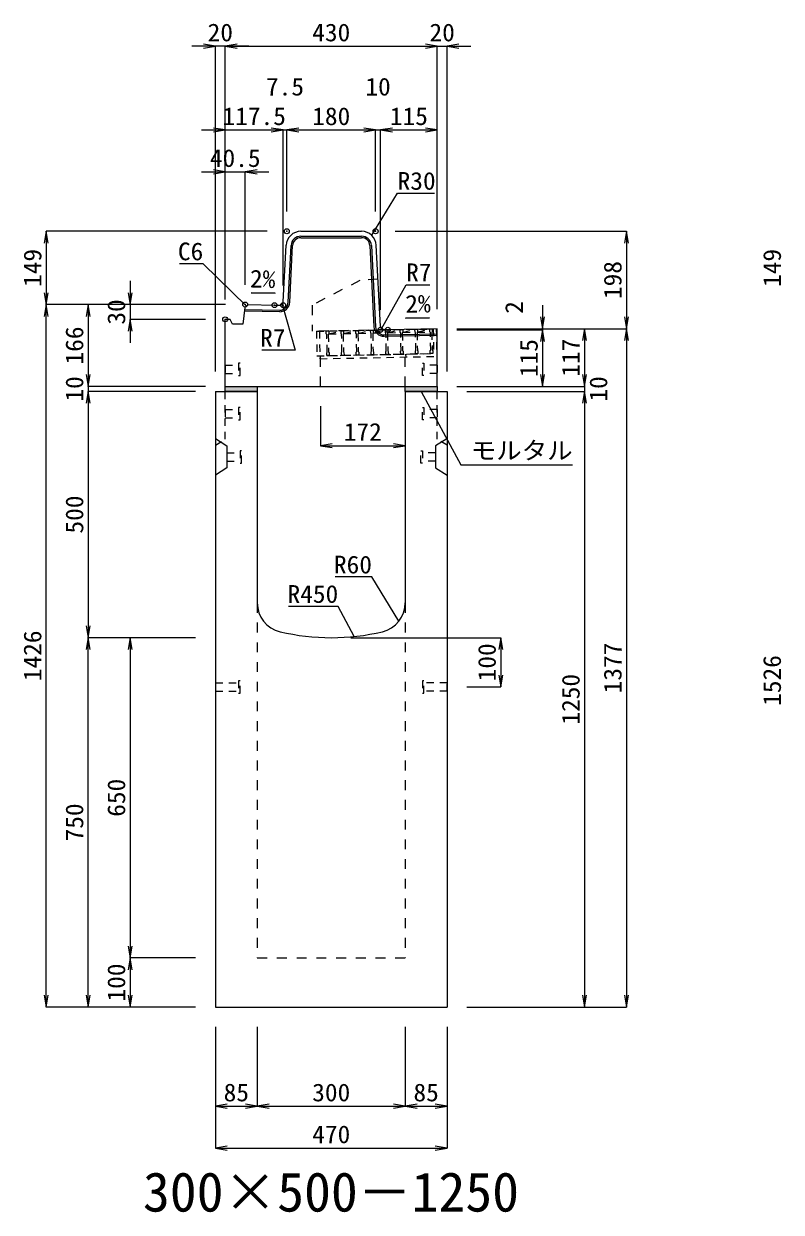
# Model space of a CAD drawing. Units: millimetres at full size. Extents: x -22536 to 51867, y -19720 to 38340.
# Drawn here: x 10776 to 12313, y -12386 to -9974 of the extents above; entities that cross this region are included whole.
import ezdxf
from ezdxf.enums import TextEntityAlignment as Align

# ---------------------------------------------------------------- set-up
doc = ezdxf.new("R2010")
doc.units = ezdxf.units.MM
doc.header["$LTSCALE"] = 20
doc.header["$PDMODE"] = 32
doc.header["$PDSIZE"] = 10
doc.linetypes.add('USER1', pattern=[2, 1, -1])
doc.linetypes.add('USER2', pattern=[1.35, 0.75, -0.6])
for name, color, linetype, lineweight in [('インサート', 3, 'USER2', 9), ('グレーチング', 7, 'USER2', 5), ('モルタル', 7, 'Continuous', 9), ('受枠', 3, 'USER2', 9), ('寸法線', 7, 'Continuous', 13), ('引出線', 4, 'Continuous', 13), ('本体', 2, 'Continuous', 13), ('目地', 132, 'Continuous', 5)]:
    doc.layers.add(name, color=color, linetype=linetype, lineweight=lineweight)
doc.layers.add('作業エリア', color=11, linetype='Continuous')
doc.layers.add('文字', color=7, linetype='Continuous')
doc.styles.add('ＭＳ 明朝', font='')
doc.styles.get('ＭＳ 明朝').set_extended_font_data('MS Mincho')

# ---------------------------------------------------------------- blocks, each defined once
blk = doc.blocks.new('open_arrow')
at = {"color": 0, "linetype": 'Continuous', "lineweight": -2}
blk.add_lwpolyline([(7.5, 1.25), (0, 0), (7.5, -1.25)], dxfattribs=at)

msp = doc.modelspace()

# ---------------------------------------------------------------- hatches: boundary and pattern name
at = {"layer": 'モルタル'}
for points in [[(11250, -10720), (11250, -10710), (11185, -10710), (11185, -10720)], [(11615, -10720), (11615, -10710), (11550, -10710), (11550, -10720)]]:
    msp.add_hatch(color=256, dxfattribs=at).paths.add_polyline_path(points)

# ---------------------------------------------------------------- linework, layer by layer
at = {"layer": 'インサート'}
for p, q in [((11215, -10662.5), (11212, -10662.5)), ((11212, -10662.5), (11212, -10687.5)), ((11215, -10687.5), (11215, -10662.5)), ((11585, -10662.5), (11588, -10662.5)), ((11585, -10687.5), (11585, -10662.5)), ((11588, -10662.5), (11588, -10687.5)), ((11185, -10666.5), (11212, -10666.5)), ((11185, -10666.5), (11185, -10683.5)), ((11185, -10683.5), (11212, -10683.5)), ((11615, -10666.5), (11588, -10666.5)), ((11615, -10683.5), (11588, -10683.5)), ((11615, -10666.5), (11615, -10683.5)), ((11212, -10687.5), (11215, -10687.5)), ((11588, -10687.5), (11585, -10687.5)), ((11185, -10756.5), (11212, -10756.5)), ((11185, -10756.5), (11185, -10773.5)), ((11215, -10752.5), (11212, -10752.5)), ((11212, -10752.5), (11212, -10777.5)), ((11215, -10777.5), (11215, -10752.5)), ((11585, -10752.5), (11588, -10752.5)), ((11585, -10777.5), (11585, -10752.5)), ((11588, -10752.5), (11588, -10777.5)), ((11615, -10756.5), (11588, -10756.5)), ((11615, -10756.5), (11615, -10773.5)), ((11185, -10773.5), (11212, -10773.5)), ((11212, -10777.5), (11215, -10777.5)), ((11588, -10777.5), (11585, -10777.5)), ((11615, -10773.5), (11588, -10773.5)), ((11188.2, -10844.5), (11215.2, -10844.5)), ((11188.2, -10844.5), (11188.2, -10861.5)), ((11218.2, -10840.5), (11215.2, -10840.5)), ((11215.2, -10840.5), (11215.2, -10865.5)), ((11218.2, -10865.5), (11218.2, -10840.5)), ((11581.8, -10840.5), (11584.8, -10840.5)), ((11581.8, -10865.5), (11581.8, -10840.5)), ((11584.8, -10840.5), (11584.8, -10865.5)), ((11611.8, -10844.5), (11584.8, -10844.5)), ((11611.8, -10844.5), (11611.8, -10861.5)), ((11188.2, -10861.5), (11215.2, -10861.5)), ((11215.2, -10865.5), (11218.2, -10865.5)), ((11584.8, -10865.5), (11581.8, -10865.5)), ((11611.8, -10861.5), (11584.8, -10861.5)), ((11165, -11311.5), (11212, -11311.5)), ((11165, -11311.5), (11165, -11328.5)), ((11215, -11307.5), (11212, -11307.5)), ((11212, -11307.5), (11212, -11332.5)), ((11215, -11332.5), (11215, -11307.5)), ((11588, -11307.5), (11585, -11307.5)), ((11585, -11307.5), (11585, -11332.5)), ((11588, -11332.5), (11588, -11307.5)), ((11635, -11311.5), (11588, -11311.5)), ((11635, -11328.5), (11635, -11311.5)), ((11165, -11328.5), (11212, -11328.5)), ((11212, -11332.5), (11215, -11332.5)), ((11585, -11332.5), (11588, -11332.5)), ((11635, -11328.5), (11588, -11328.5))]:
    msp.add_line(p, q, dxfattribs=at)
at = {"layer": 'グレーチング'}
for p, q in [((11389.92, -10597.5), (11604.88, -10593.2)), ((11395.04, -10603.4), (11419.92, -10596.9)), ((11395.04, -10603.4), (11420.04, -10602.9)), ((11425.04, -10602.8), (11449.91, -10596.3)), ((11425.04, -10602.8), (11450.03, -10602.3)), ((11455.03, -10602.2), (11479.91, -10595.7)), ((11455.03, -10602.2), (11480.03, -10601.7)), ((11485.03, -10601.6), (11509.9, -10595.1)), ((11485.03, -10601.6), (11510.02, -10601.1)), ((11515.02, -10601), (11539.89, -10594.5)), ((11515.02, -10601), (11540.01, -10600.5)), ((11545.01, -10600.4), (11569.89, -10593.9)), ((11545.01, -10600.4), (11570.01, -10599.9)), ((11575.01, -10599.8), (11599.88, -10593.3)), ((11575.01, -10599.8), (11600, -10599.3)), ((11390.92, -10647.49), (11605.88, -10643.19))]:
    msp.add_line(p, q, dxfattribs=at)
for points in [[(11389.92, -10597.5), (11394.92, -10597.4), (11395.04, -10603.4), (11394.06, -10604.42), (11394.78, -10640.41), (11395.8, -10641.39), (11395.92, -10647.39), (11390.92, -10647.49), (11390.8, -10641.49), (11391.78, -10640.47), (11391.06, -10604.48), (11390.04, -10603.5)], [(11419.92, -10596.9), (11424.92, -10596.8), (11425.04, -10602.8), (11424.06, -10603.82), (11424.78, -10639.81), (11425.8, -10640.79), (11425.92, -10646.79), (11420.92, -10646.89), (11420.8, -10640.89), (11421.78, -10639.87), (11421.06, -10603.88), (11420.04, -10602.9)], [(11449.91, -10596.3), (11454.91, -10596.2), (11455.03, -10602.2), (11454.05, -10603.22), (11454.77, -10639.21), (11455.79, -10640.19), (11455.91, -10646.19), (11450.91, -10646.29), (11450.79, -10640.29), (11451.77, -10639.27), (11451.05, -10603.28), (11450.03, -10602.3)], [(11479.91, -10595.7), (11484.91, -10595.6), (11485.03, -10601.6), (11484.05, -10602.62), (11484.77, -10638.61), (11485.79, -10639.59), (11485.91, -10645.59), (11480.91, -10645.69), (11480.79, -10639.69), (11481.77, -10638.67), (11481.05, -10602.68), (11480.03, -10601.7)], [(11509.9, -10595.1), (11514.9, -10595), (11515.02, -10601), (11514.04, -10602.02), (11514.76, -10638.01), (11515.78, -10638.99), (11515.9, -10644.99), (11510.9, -10645.09), (11510.78, -10639.09), (11511.76, -10638.07), (11511.04, -10602.08), (11510.02, -10601.1)], [(11539.89, -10594.5), (11544.89, -10594.4), (11545.01, -10600.4), (11544.03, -10601.42), (11544.75, -10637.41), (11545.77, -10638.39), (11545.89, -10644.39), (11540.89, -10644.49), (11540.77, -10638.49), (11541.75, -10637.47), (11541.03, -10601.48), (11540.01, -10600.5)], [(11569.89, -10593.9), (11574.89, -10593.8), (11575.01, -10599.8), (11574.03, -10600.82), (11574.75, -10636.81), (11575.77, -10637.79), (11575.89, -10643.79), (11570.89, -10643.89), (11570.77, -10637.89), (11571.75, -10636.87), (11571.03, -10600.88), (11570.01, -10599.9)], [(11599.88, -10593.3), (11604.88, -10593.2), (11605, -10599.2), (11604.02, -10600.22), (11604.74, -10636.21), (11605.76, -10637.19), (11605.88, -10643.19), (11600.88, -10643.29), (11600.76, -10637.29), (11601.74, -10636.27), (11601.02, -10600.28), (11600, -10599.3)]]:
    msp.add_lwpolyline(points, close=True, dxfattribs=at)
at = {"layer": 'モルタル'}
for points in [[(11185, -10710), (11250, -10710), (11250, -10720), (11185, -10720)], [(11550, -10710), (11615, -10710), (11615, -10720), (11550, -10720)]]:
    msp.add_lwpolyline(points, close=True, dxfattribs=at)
at = {"layer": '作業エリア'}
for p in [(11310, -10395), (11490, -10395), (11225.5, -10543.81), (11285, -10545), (11302.5, -10545), (11185, -10573.81), (11500, -10595), (11515, -10595)]:
    msp.add_point(p, dxfattribs=at)
at = {"layer": '受枠'}
for p, q in [((11369.93, -10597.9), (11612.88, -10593.04)), ((11369.93, -10597.9), (11370.93, -10647.89)), ((11375.93, -10597.78), (11377.05, -10653.77)), ((11606.88, -10593.16), (11607.88, -10643.15)), ((11612.88, -10593.04), (11614, -10649.03)), ((11370.93, -10647.89), (11607.88, -10643.15)), ((11377.05, -10653.77), (11614, -10649.03)), ((11550.89, -10644.29), (11551.01, -10650.29))]:
    msp.add_line(p, q, dxfattribs=at)
at = {"layer": '寸法線'}
for p, q in [((11233, -10019.42), (11117, -10019.42)), ((11165, -10680), (11165, -10019.42)), ((11185, -10019.42), (11615, -10019.42)), ((11185, -10533.81), (11185, -10019.42)), ((11185, -10533.81), (11185, -10019.42)), ((11567, -10019.42), (11683, -10019.42)), ((11615, -10553), (11615, -10019.42)), ((11615, -10553), (11615, -10019.42)), ((11635, -10680), (11635, -10019.42)), ((11137, -10189.42), (11302.5, -10189.42)), ((11185, -10533.81), (11185, -10189.42)), ((11254.5, -10189.42), (11358, -10189.42)), ((11302.5, -10505), (11302.5, -10189.42)), ((11302.5, -10505), (11302.5, -10189.42)), ((11310, -10355), (11310, -10189.42)), ((11310, -10189.42), (11490, -10189.42)), ((11310, -10355), (11310, -10189.42)), ((11442, -10189.42), (11548, -10189.42)), ((11490, -10355), (11490, -10189.42)), ((11490, -10355), (11490, -10189.42)), ((11500, -10555), (11500, -10189.42)), ((11500, -10189.42), (11615, -10189.42)), ((11500, -10555), (11500, -10189.42)), ((11615, -10553), (11615, -10189.42)), ((11137, -10274.42), (11273.5, -10274.42)), ((11185, -10533.81), (11185, -10274.42)), ((11225.5, -10503.81), (11225.5, -10274.42)), ((10822.06, -10395), (10822.06, -10543.81)), ((11270, -10395), (10822.06, -10395)), ((11530, -10395), (11998.78, -10395)), ((11998.78, -10395), (11998.78, -10593)), ((10992.06, -10495.81), (10992.06, -10621.81)), ((11185.5, -10543.81), (10822.06, -10543.81)), ((10822.06, -11970), (10822.06, -10543.81)), ((11185.5, -10543.81), (10822.06, -10543.81)), ((10907.06, -10543.81), (10907.06, -10710)), ((11185.5, -10543.81), (10907.06, -10543.81)), ((11185.5, -10543.81), (10992.06, -10543.81)), ((11828.78, -10545), (11828.78, -10643)), ((11145, -10573.81), (10992.06, -10573.81)), ((11655, -10593), (11828.78, -10593)), ((11655, -10593), (11913.78, -10593)), ((11655, -10593), (11998.78, -10593)), ((11655, -10593), (11998.78, -10593)), ((11655, -10595), (11828.78, -10595)), ((11655, -10595), (11828.78, -10595)), ((11828.78, -10595), (11828.78, -10710)), ((11913.78, -10593), (11913.78, -10710)), ((11998.78, -10593), (11998.78, -11970)), ((10907.06, -10662), (10907.06, -10768)), ((11913.78, -10662), (11913.78, -10768)), ((11145, -10710), (10907.06, -10710)), ((11145, -10710), (10907.06, -10710)), ((11655, -10710), (11828.78, -10710)), ((11655, -10710), (11913.78, -10710)), ((11655, -10710), (11913.78, -10710)), ((11125, -10720), (10907.06, -10720)), ((10907.06, -10720), (10907.06, -11220)), ((11125, -10720), (10907.06, -10720)), ((11675, -10720), (11913.78, -10720)), ((11675, -10720), (11913.78, -10720)), ((11913.78, -10720), (11913.78, -11970)), ((11378, -10750), (11378, -10830.23)), ((11378, -10830.23), (11550, -10830.23)), ((11125, -11220), (10907.06, -11220)), ((10907.06, -11970), (10907.06, -11220)), ((11125, -11220), (10907.06, -11220)), ((10992.06, -11220), (10992.06, -11870)), ((11125, -11220), (10992.06, -11220)), ((11440, -11220), (11743.78, -11220)), ((11743.78, -11220), (11743.78, -11320)), ((11675, -11320), (11743.78, -11320)), ((11125, -11870), (10992.06, -11870)), ((10992.06, -11870), (10992.06, -11970)), ((11125, -11870), (10992.06, -11870)), ((11125, -11970), (10822.06, -11970)), ((11125, -11970), (10907.06, -11970)), ((11125, -11970), (10992.06, -11970)), ((11675, -11970), (11913.78, -11970)), ((11675, -11970), (11998.78, -11970)), ((11165, -12010), (11165, -12171.16)), ((11165, -12010), (11165, -12256.16)), ((11250, -12010), (11250, -12171.16)), ((11250, -12010), (11250, -12171.16)), ((11550, -12010), (11550, -12171.16)), ((11550, -12010), (11550, -12171.16)), ((11635, -12010), (11635, -12171.16)), ((11635, -12010), (11635, -12256.16)), ((11165, -12171.16), (11250, -12171.16)), ((11250, -12171.16), (11550, -12171.16)), ((11550, -12171.16), (11635, -12171.16)), ((11165, -12256.16), (11635, -12256.16))]:
    msp.add_line(p, q, dxfattribs=at)
at = {"layer": '引出線'}
for points in [[(11482.14, -10403.26), (11534.6, -10317.93), (11609.27, -10317.93)], [(11228.13, -10546.85), (11140.5, -10461.04), (11092.16, -10461.04)], [(11501.83, -10593.07), (11551.86, -10503.47), (11599.79, -10503.47)], [(11286.1, -10520.96), (11237.36, -10519.98), (11286.11, -10520.96)], [(11300.67, -10543.07), (11327.18, -10636.44), (11259.25, -10636.44)], [(11550.86, -10571.41), (11599.57, -10570.44), (11550.83, -10571.41)], [(11582.5, -10720), (11663.13, -10869.03), (11889.05, -10869.03)], [(11537.07, -11186.68), (11482.66, -11096.79), (11407.98, -11096.79)], [(11446.44, -11217.6), (11414.22, -11156.45), (11313.21, -11156.45)]]:
    msp.add_lwpolyline(points, dxfattribs=at)
at = {"layer": '本体'}
for p, q in [((11338.54, -10395), (11461.46, -10395)), ((11302.83, -10538.35), (11308.57, -10423.5)), ((11499.67, -10588.35), (11491.43, -10423.5)), ((11224.76, -10549.76), (11220.5, -10583.81)), ((11224.76, -10549.76), (11231.5, -10543.93)), ((11231.5, -10543.93), (11285, -10545)), ((11285, -10545), (11295.84, -10545)), ((11185, -10710), (11185, -10573.81)), ((11195, -10573.81), (11185, -10573.81)), ((11200, -10583.81), (11195, -10573.81)), ((11220.5, -10583.81), (11200, -10583.81)), ((11515, -10595), (11506.66, -10595)), ((11615, -10593), (11515, -10595)), ((11615, -10710), (11615, -10593)), ((11185, -10710), (11615, -10710)), ((11165, -10720), (11165, -11970)), ((11165, -10720), (11250, -10720)), ((11250, -10720), (11250, -11149.47)), ((11550, -10720), (11635, -10720)), ((11550, -10720), (11550, -11149.47)), ((11635, -10720), (11635, -11970)), ((11165, -11970), (11635, -11970))]:
    msp.add_line(p, q, dxfattribs=at)
at = {"layer": '本体', "linetype": 'USER1'}
for p, q in [((11494.85, -10492), (11458, -10495)), ((11458, -10495), (11361, -10545)), ((11361, -10545), (11361, -10598.08)), ((11515, -10595), (11361, -10598.08)), ((11378, -10710), (11378, -10647.75)), ((11550, -10710), (11550, -10644.31))]:
    msp.add_line(p, q, dxfattribs=at)
at = {"layer": '本体', "linetype": 'USER2', "lineweight": 9}
for p, q in [((11185, -10817), (11185, -10720)), ((11615, -10817), (11615, -10720)), ((11165, -10829.5), (11185, -10817)), ((11635, -10829.5), (11615, -10817))]:
    msp.add_line(p, q, dxfattribs=at)
at = {"layer": '本体', "lineweight": 9}
for p, q in [((11165, -10816), (11188.2, -10830.5)), ((11188.2, -10830.5), (11188.2, -10875.5)), ((11634.58, -10816.26), (11611.8, -10830.5)), ((11611.8, -10830.5), (11611.8, -10875.5)), ((11188.2, -10875.5), (11165, -10890)), ((11611.8, -10875.5), (11635, -10890))]:
    msp.add_line(p, q, dxfattribs=at)
at = {"layer": '本体', "linetype": 'USER1', "lineweight": 15}
for p, q in [((11250, -11149.47), (11250, -11870)), ((11550, -11149.47), (11550, -11870)), ((11250, -11870), (11550, -11870))]:
    msp.add_line(p, q, dxfattribs=at)
at = {"layer": '本体'}
for centre, radius, start, end in [((11338.54, -10425), 30, 90, 177.13759), ((11461.46, -10425), 30, 2.86241, 90), ((11295.84, -10538), 7, 270, 357.13759), ((11506.66, -10588), 7, 182.86241, 270), ((11310, -11149.47), 60, 180, 256.65764), ((11490, -11149.47), 60, 283.34236, 0), ((11400, -10770), 450, 256.65764, 283.34236)]:
    msp.add_arc(centre, radius, start, end, dxfattribs=at)
at = {"layer": '目地'}
for p, q in [((11338.54, -10405), (11461.46, -10405)), ((11338.54, -10408), (11461.46, -10408)), ((11312.81, -10539.06), (11318.56, -10424)), ((11315.81, -10539.21), (11321.56, -10424.15)), ((11478.44, -10424.15), (11486.69, -10589.16)), ((11481.44, -10424), (11489.69, -10589.01)), ((11223.88, -10556.78), (11295.43, -10558.21)), ((11224.25, -10553.79), (11295.49, -10555.21)), ((11507.01, -10605.16), (11615, -10603)), ((11507.07, -10608.16), (11615, -10606))]:
    msp.add_line(p, q, dxfattribs=at)
for centre, radius, start, end in [((11338.54, -10425), 20, 90, 177.13759), ((11338.54, -10425), 17, 90, 177.13759), ((11461.46, -10425), 20, 2.86241, 90), ((11461.46, -10425), 17, 2.86241, 90), ((11295.83, -10538.22), 20, 268.85424, 357.13759), ((11295.83, -10538.22), 17, 268.85424, 357.13759), ((11506.67, -10588.17), 20, 182.86241, 271.14576), ((11506.67, -10588.17), 17, 182.86241, 271.14576)]:
    msp.add_arc(centre, radius, start, end, dxfattribs=at)

# ---------------------------------------------------------------- block references
at = {"layer": '寸法線', "xscale": 3.2, "yscale": 3.2}
for p, rotation in [((11165, -10019.42), 180), ((11615, -10019.42), 180), ((11615, -10019.42), 180), ((11185, -10189.42), 180), ((11302.5, -10189.42), 180), ((11302.5, -10189.42), 180), ((11490, -10189.42), 180), ((11490, -10189.42), 180), ((11615, -10189.42), 180), ((11185, -10274.42), 180), ((10822.06, -10395), 270), ((11998.78, -10395), 270), ((10822.06, -10543.81), 90), ((10992.06, -10543.81), 90), ((10822.06, -10543.81), 270), ((10907.06, -10543.81), 270), ((10992.06, -10573.81), 270), ((11828.78, -10593), 90), ((11998.78, -10593), 90), ((11828.78, -10595), 270), ((11828.78, -10595), 270), ((11913.78, -10593), 270), ((11998.78, -10593), 270), ((10907.06, -10710), 90), ((10907.06, -10710), 90), ((11828.78, -10710), 90), ((11913.78, -10710), 90), ((11913.78, -10710), 90), ((10907.06, -10720), 270), ((10907.06, -10720), 270), ((11913.78, -10720), 270), ((11913.78, -10720), 270), ((11550, -10830.23), 180), ((10907.06, -11220), 90), ((10907.06, -11220), 270), ((10992.06, -11220), 270), ((11743.78, -11220), 270), ((11743.78, -11320), 90), ((10992.06, -11870), 90), ((10992.06, -11870), 270), ((10822.06, -11970), 90), ((10907.06, -11970), 90), ((10992.06, -11970), 90), ((11913.78, -11970), 90), ((11998.78, -11970), 90), ((11250, -12171.16), 180), ((11550, -12171.16), 180), ((11635, -12171.16), 180), ((11635, -12256.16), 180)]:
    msp.add_blockref('open_arrow', p, dxfattribs=dict(at, rotation=rotation))
for p in [(11185, -10019.42), (11185, -10019.42), (11635, -10019.42), (11310, -10189.42), (11310, -10189.42), (11500, -10189.42), (11500, -10189.42), (11225.5, -10274.42), (11378, -10830.23), (11165, -12171.16), (11250, -12171.16), (11550, -12171.16), (11165, -12256.16)]:
    msp.add_blockref('open_arrow', p, dxfattribs=at)
at = {"layer": '引出線', "xscale": 0.0533, "yscale": 0.0533}
for p, rotation in [((11482.14, -10403.26), 58.4), ((11286.1, -10520.96), 178.9), ((11228.13, -10546.85), 135.6), ((11300.67, -10543.07), 285.9), ((11550.86, -10571.41), 1.1), ((11501.83, -10593.07), 60.8), ((11582.5, -10720), 298.4), ((11537.07, -11186.68), 121.2), ((11446.44, -11217.6), 117.8)]:
    msp.add_blockref('open_arrow', p, dxfattribs=dict(at, rotation=rotation))

# ---------------------------------------------------------------- texts
at = {"layer": '寸法線', "style": 'ＭＳ 明朝', "width": 1.05}
for s, p in [('20', (11175, -9991.42)), ('430', (11400, -9991.42)), ('20', (11625, -9991.42)), ('10', (11495, -10101.42)), ('7.5', (11306.25, -10101.42)), ('117.5', (11243.75, -10161.42)), ('180', (11400, -10161.42)), ('115', (11557.5, -10161.42)), ('40.5', (11205.25, -10246.42)), ('172', (11464, -10802.23)), ('85', (11207.5, -12143.16)), ('300', (11400, -12143.16)), ('85', (11592.5, -12143.16)), ('470', (11400, -12228.16))]:
    msp.add_text(s, height=36.03, dxfattribs=at).set_placement(p, align=Align.MIDDLE_CENTER)
for s, p in [('149', (10794.06, -10469.41)), ('149', (12294.06, -10469.41)), ('198', (11970.78, -10494)), ('30', (10964.06, -10558.81)), ('2', (11770.78, -10549.66)), ('166', (10879.06, -10626.91)), ('115', (11800.78, -10652.5)), ('117', (11885.78, -10651.5)), ('10', (10879.06, -10715)), ('10', (11941.78, -10715)), ('500', (10879.06, -10970)), ('1426', (10794.06, -11256.91)), ('100', (11715.78, -11270)), ('1377', (11970.78, -11281.5)), ('1526', (12294.06, -11306.91)), ('1250', (11885.78, -11345)), ('650', (10964.06, -11545)), ('750', (10879.06, -11595)), ('100', (10964.06, -11920))]:
    msp.add_text(s, height=36.03, rotation=90, dxfattribs=at).set_placement(p, align=Align.MIDDLE_CENTER)
at = {"layer": '引出線', "style": 'ＭＳ 明朝', "width": 1.05}
for s, p in [('R30', (11534.6, -10274.73)), ('R7', (11551.86, -10460.27)), ('モルタル', (11683.13, -10821.92))]:
    msp.add_text(s, height=36.03, dxfattribs=at).set_placement(p, align=Align.TOP_LEFT)
for s, p in [('C6', (11140.5, -10417.84)), ('R7', (11307.18, -10593.24)), ('R60', (11482.66, -11053.59)), ('R450', (11414.22, -11113.25))]:
    msp.add_text(s, height=36.03, dxfattribs=at).set_placement(p, align=Align.TOP_RIGHT)
msp.add_text('2%', height=36.03, rotation=358.854, dxfattribs=at).set_placement((11287.05, -10474.06), align=Align.TOP_RIGHT)
msp.add_text('2%', height=36.03, rotation=1.146, dxfattribs=at).set_placement((11549.89, -10524.52), align=Align.TOP_LEFT)
at = {"layer": '文字', "style": 'ＭＳ 明朝'}
msp.add_text('300×500－1250', height=80.06, dxfattribs=at).set_placement((11399.52, -12344.97), align=Align.MIDDLE_CENTER)

doc.saveas('drawing.dxf')
